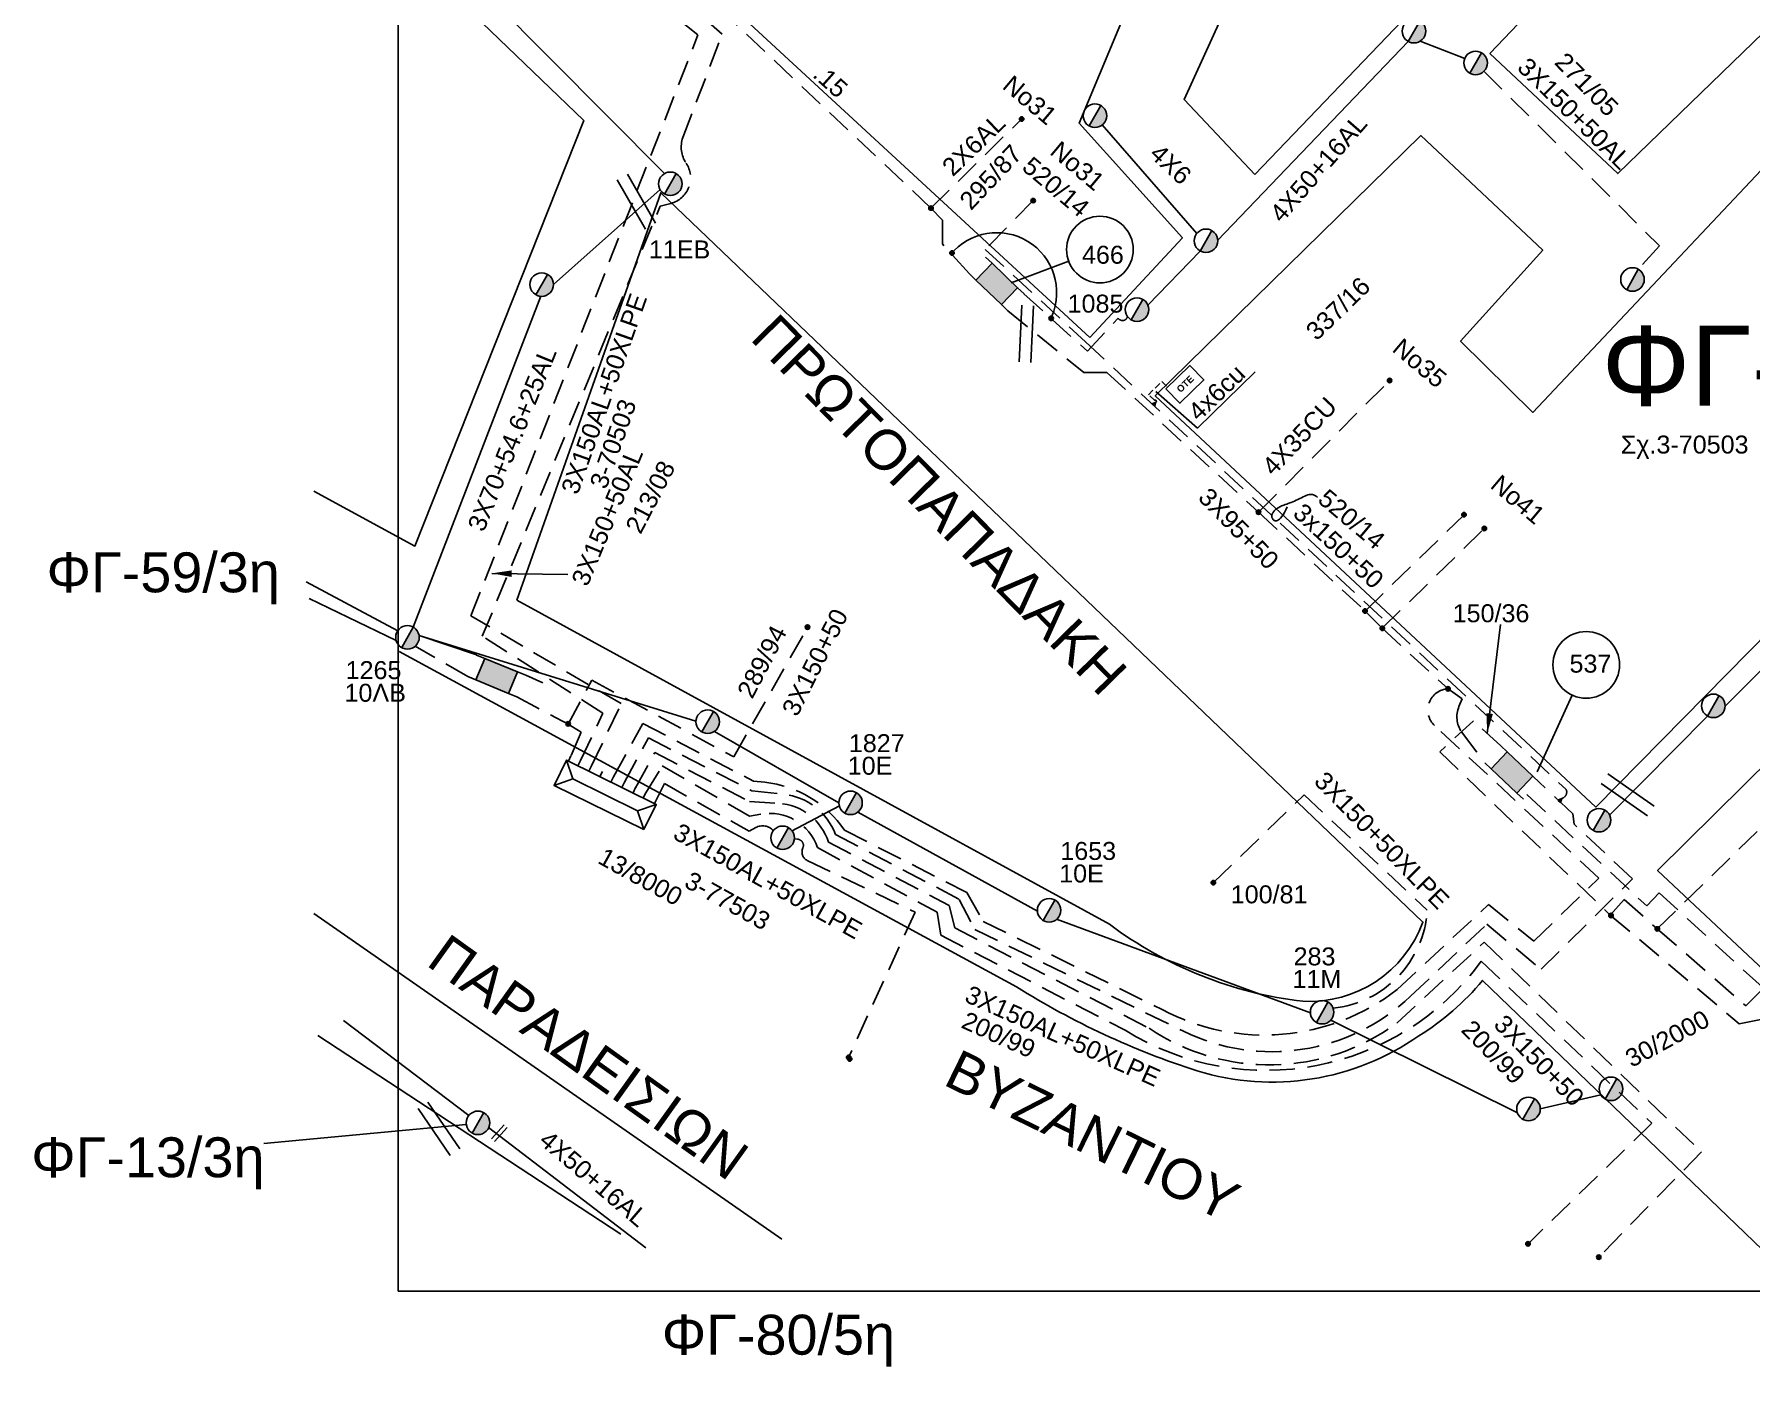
# Model space of a CAD drawing. Header units: millimetres. Extents: x 875 to 3140, y 727 to 1775.
# Drawn here: x 874.9 to 1046.9, y 742.5 to 876.1 of the extents above; entities that cross this region are included whole.
import ezdxf
from ezdxf.enums import TextEntityAlignment as Align

# ---------------------------------------------------------------- set-up
doc = ezdxf.new("R2010")
doc.units = ezdxf.units.MM
doc.linetypes.add('DASHED', pattern=[19.05, 12.7, -6.35])
for name, color, linetype in [('Link Box 4 Διευθύνσεων', 7, 'Continuous'), ('Pillar OTE', 7, 'Continuous'), ('Άγνωστα', 7, 'Continuous'), ('Γέφυρες Εναερίου Δικτύου', 7, 'Continuous'), ('Γυμνά εναέρια ΧΤ και ΦΟΠ (3Φ)   4x50+16AL', 7, 'Continuous'), ('Επιγραφές - Σχήματα', 7, 'Continuous'), ('Καλώδια ΧΤ   2x6AL', 7, 'DASHED'), ('Καλώδια ΧΤ   3x150+50AL', 7, 'DASHED'), ('Καλώδια ΧΤ   3x150+50AL XLPE', 7, 'DASHED'), ('Καλώδια ΧΤ   3x150AL+50CU', 7, 'DASHED'), ('Καλώδια ΧΤ   3x150AL+50XLPE', 7, 'DASHED'), ('Καλώδια ΧΤ   3x95+35CU', 7, 'DASHED'), ('Καλώδια ΧΤ   4x25CU', 7, 'DASHED'), ('Καλώδια ΧΤ   4x50+13', 7, 'Continuous'), ('Μηχανική τομή', 7, 'Continuous'), ('Στύλος ΦΜ', 7, 'Continuous'), ('Στύλος ΦΜ @ 1', 7, 'Continuous'), ('Συνδέσεις', 7, 'Continuous'), ('Συνεστραμμένα ΧΤ   3x70+54.6+25AL', 7, 'SYN_LINE'), ('Τομή', 7, 'Continuous'), ('Υποσταθμός πόλεως', 7, 'Continuous'), ('Υπόβαθρο ΔΕΗ', 7, 'Continuous'), ('Υπόγεια Καλώδια Δικτύου ΧΤ   .15', 7, 'DASHED'), ('Υπόγεια καλώδια Παροχών ΧΤ   .0225', 7, 'DASHED'), ('Υπόγεια καλώδια Παροχών ΧΤ   4x50AL', 7, 'DASHED'), ('Υπόγεια καλώδια Παροχών ΧΤ   4x6', 7, 'DASHED')]:
    doc.layers.add(name, color=color, linetype=linetype)
doc.styles.add('ar', font='arial.ttf')
doc.styles.get("Standard").update_dxf_attribs({"font": 'arial.ttf'})
doc.linetypes.add('SYN_LINE', pattern='A,0.5,-0.0001,["/\\/\\/\\/",Standard,S=0.1,R=0,X=0,Y=-0.05],-0.25', length=0.7501)
doc.dimstyles.new('ISO-25', dxfattribs={"dimtxt": 2.5, "dimasz": 2.5, "dimexe": 1.25, "dimexo": 0.625, "dimtad": 1, "dimtxsty": 'Standard', "dimcen": 2.5, "dimadec": 0, "dimazin": 0, "dimtfac": 1, "dimtmove": 0, "dimatfit": 3, "dimfxl": 1, "dimarcsym": 0})

# ---------------------------------------------------------------- blocks, each defined once
blk = doc.blocks.new('ΥΠΑΡΧΩΝ ΤΣΙΜΕΝΤΕΝΙΟΣ ΣΤΥΛΟΣ')
at = {"layer": 'Στύλος ΦΜ'}
blk.add_hatch(color=256, dxfattribs=at).paths.add_polyline_path([(-1.29, -2.28, 0.574793), (2.62, 0, 0.268822), (1.3, 2.27)])
blk.add_line((-1.29, -2.28), (1.3, 2.27), dxfattribs=at)
blk.add_circle((0, 0), 2.62, dxfattribs=at)
at = {"layer": 'Στύλος ΦΜ', "flags": 4}
for tag, p in [('ΑΡΙΘΜΟΣ', (-4.68, 8.05)), ('ΤΥΠΟΣ', (-4.91, 3.03))]:
    blk.add_attdef(tag, p, '', height=4, dxfattribs=at)
blk = doc.blocks.new('ΥΠΟΣΤΑΘΜΟΣ ΠΟΛΕΩΣ 9 ΑΝΑΧΩΡΗΣΕΩΝ')
at = {"layer": 'Υποσταθμός πόλεως', "ltscale": 40}
for p, q in [((-9.63, -2.82), (-9.63, -4)), ((-7.12, -2.82), (-7.12, -4)), ((-4.84, -2.82), (-4.84, -4)), ((-2.36, -2.82), (-2.36, -4)), ((0.09, -2.82), (0.09, -4)), ((2.55, -2.82), (2.55, -4)), ((5.02, -2.82), (5.02, -4)), ((7.48, -2.82), (7.48, -4)), ((9.61, -2.82), (9.61, -4))]:
    blk.add_line(p, q, dxfattribs=at)
blk.add_lwpolyline([(-10.02, 2.82), (10.02, 2.82), (10.02, -2.82), (-10.02, -2.82)], close=True, dxfattribs=at)
for points in [[(-7.21, 0), (-10.02, 2.82)], [(-10.02, -2.82), (-7.21, 0)], [(-7.21, 0), (7.21, 0)], [(7.21, 0), (10.02, 2.82)], [(10.02, -2.82), (7.21, 0)]]:
    blk.add_lwpolyline(points, dxfattribs=at)
at = {"layer": 'Υποσταθμός πόλεως', "linetype": 'SYN_LINE', "ltscale": 40, "flags": 1}
for tag, p in [('ΜΕΤΑΣΧΗΜΑΤΙΣΜΟΣ', (10.79, 1.71)), ('ΙΣΧΥΣ', (10.77, -1.08)), ('ΑΡΙΘΜΟΣ', (10.89, -3.8))]:
    blk.add_attdef(tag, p, '', height=1.8, dxfattribs=at)
blk = doc.blocks.new('LINK BOX 4 ΑΝΑΧΩΡΗΣΕΩΝ')
at = {"layer": 'Link Box 4 Διευθύνσεων', "ltscale": 40}
blk.add_hatch(color=256, dxfattribs=at).paths.add_polyline_path([(-3.54, 0), (-3.54, -4.67), (3.54, -4.67), (3.54, 0)])
for p, q in [((-3.54, 0), (-5.33, 0)), ((5.33, 0), (3.54, 0)), ((-3.54, -4.67), (-5.33, -4.67)), ((5.33, -4.67), (3.54, -4.67))]:
    blk.add_line(p, q, dxfattribs=at)
blk.add_lwpolyline([(-3.54, -4.67), (-3.54, 0), (3.54, 0), (3.54, -4.67)], close=True, dxfattribs=at)
blk = doc.blocks.new('ΤΟΜΗ')
at = {"layer": 'Τομή', "ltscale": 40}
for p, q in [((-5.68, 0), (5.68, 0)), ((5.68, -2.33), (-5.68, -2.33))]:
    blk.add_line(p, q, dxfattribs=at)
blk = doc.blocks.new('_ΣΥΝΔΕΣΗ')
at = {"layer": 'Συνδέσεις', "linetype": 'SYN_LINE', "ltscale": 40}
blk.add_hatch(color=256, dxfattribs=at).paths.add_polyline_path([(0.5, -0.01, 1), (-0.5, -0.01, 1)])
at = {"layer": 'Συνδέσεις'}
blk.add_circle((0, -0.01), 0.5, dxfattribs=at)
blk = doc.blocks.new('ΜΗΧΑΝΙΚΗ ΤΟΜΗ')
at = {"layer": 'Μηχανική τομή', "ltscale": 40}
for p, q in [((-1.89, 0.78), (1.89, 0.78)), ((1.89, 0), (-1.89, 0))]:
    blk.add_line(p, q, dxfattribs=at)
blk = doc.blocks.new('PILLAR ΟΤΕ')
at = {"layer": 'Pillar OTE', "ltscale": 40}
blk.add_lwpolyline([(-3.31, 2.02), (3.39, 2.02), (3.39, -1.99), (-3.31, -1.99)], close=True, dxfattribs=at)
at = {"layer": 'Pillar OTE', "insert": (-1.81, 0.71), "char_height": 1.3575, "width": 109.961, "attachment_point": 1}
blk.add_mtext('{\\fArial|b1|i0|c161|p34;OTE}', dxfattribs=at)

msp = doc.modelspace()

# ---------------------------------------------------------------- hatches: boundary and pattern name
at = {"layer": 'Pillar OTE', "ltscale": 40}
h = msp.add_hatch(color=256, dxfattribs=at)
h.dxf.hatch_style = 1
h.paths.add_polyline_path([(987.16, 838.79), (987.28, 839.19), (986.89, 839.03)])
h = msp.add_hatch(color=256, dxfattribs=at)
h.dxf.hatch_style = 1
h.paths.add_polyline_path([(1027.84, 799.1), (1027.96, 799.5), (1027.57, 799.33)])

# ---------------------------------------------------------------- linework, layer by layer
for points in [[(986.89, 839.03), (987.28, 839.19), (987.16, 838.79), (986.89, 839.03)], [(1027.57, 799.33), (1027.96, 799.5), (1027.84, 799.1), (1027.57, 799.33)]]:
    msp.add_lwpolyline(points, dxfattribs=at)
at = {"layer": 'Άγνωστα'}
msp.add_lwpolyline([(1000.44, 828.72), (1000.3, 828.41), (1000.17, 828.14), (1000.04, 827.92), (999.91, 827.74), (999.78, 827.59), (999.67, 827.48), (999.56, 827.4), (999.46, 827.35), (999.37, 827.32), (999.29, 827.31), (999.22, 827.31), (999.16, 827.33), (999.11, 827.36), (999.07, 827.4), (999.03, 827.44), (999, 827.49), (998.97, 827.53), (998.95, 827.57), (998.93, 827.62), (998.91, 827.66), (998.9, 827.7), (998.9, 827.74), (998.9, 827.78), (998.9, 827.82), (998.9, 827.86), (998.91, 827.9), (998.92, 827.95), (998.93, 827.99), (998.95, 828.03), (998.97, 828.07), (999, 828.12), (999.02, 828.16), (999.05, 828.21), (999.09, 828.25), (999.13, 828.3), (999.17, 828.35), (999.21, 828.39), (999.26, 828.44), (999.32, 828.49), (999.38, 828.53), (999.45, 828.58), (999.52, 828.62), (999.6, 828.66), (999.69, 828.71), (999.78, 828.75), (999.88, 828.8), (999.99, 828.84), (1000.11, 828.89), (1000.25, 828.94), (1000.39, 828.99), (1000.53, 829.04), (1000.69, 829.1), (1000.85, 829.16), (1001.01, 829.22), (1001.18, 829.29), (1001.35, 829.37), (1001.52, 829.46), (1001.7, 829.54), (1001.86, 829.63), (1002.03, 829.72), (1002.19, 829.79), (1002.34, 829.86), (1002.49, 829.91), (1002.63, 829.95), (1002.75, 829.96), (1002.87, 829.96), (1002.97, 829.94), (1003.07, 829.92), (1003.15, 829.88), (1003.22, 829.84), (1003.29, 829.81), (1003.34, 829.77), (1003.37, 829.75), (1003.4, 829.73), (1003.42, 829.71), (1003.44, 829.7), (1003.45, 829.7), (1003.45, 829.69), (1003.45, 829.69), (1003.45, 829.69)], dxfattribs=at)
at = {"layer": 'Γέφυρες Εναερίου Δικτύου', "color": 173, "linetype": 'DASHED', "ltscale": 0.2}
for points in [[(929.62, 803.3), (931.87, 808.04), (919.78, 815.76), (937.6, 858.85), (938.67, 859.13, 0.516166), (940.2, 863.16, -0.235969), (939.87, 865.72), (943.82, 876.09), (931.94, 886.53)], [(974.06, 850.06), (980.42, 844.3), (980.42, 844.3), (983.49, 847.62, 0.654271), (984.44, 847.78)]]:
    msp.add_lwpolyline(points, format="xyb", dxfattribs=at)
at = {"layer": 'Γέφυρες Εναερίου Δικτύου', "color": 62, "linetype": 'DASHED', "ltscale": 0.2}
for points in [[(997.57, 828.19), (1010.7, 841.38)], [(1008.24, 818.27), (1018.16, 827.93)], [(1009.96, 816.54), (1020.19, 826.55)]]:
    msp.add_lwpolyline(points, dxfattribs=at)
at = {"layer": 'Γέφυρες Εναερίου Δικτύου', "color": 6}
for points in [[(911.31, 816.3), (902.13, 821.21)], [(911.14, 815.31), (902.42, 819.52)]]:
    msp.add_lwpolyline(points, dxfattribs=at)
at = {"layer": 'Γέφυρες Εναερίου Δικτύου', "color": 5}
for points in [[(919.21, 813.87), (913.44, 815.82)], [(924.14, 811.84), (925.84, 811.07)]]:
    msp.add_lwpolyline(points, dxfattribs=at)
at = {"layer": 'Γέφυρες Εναερίου Δικτύου', "color": 151, "ltscale": 0.2}
for points in [[(941.19, 807.24), (913.44, 815.82)], [(955.5, 799.04), (943.04, 806.21)], [(975.4, 788.21), (957.4, 798.12)], [(1002.76, 778.02), (977.33, 787.38)], [(1023.52, 767.97), (1004.82, 777.28)], [(1031.87, 769.79), (1025.8, 768.37)]]:
    msp.add_lwpolyline(points, dxfattribs=at)
at = {"layer": 'Γέφυρες Εναερίου Δικτύου', "color": 30, "linetype": 'DASHED', "ltscale": 0.2}
for points in [[(928.37, 806.94), (930.74, 811.35), (944.97, 803.66), (952.36, 816.62)], [(923.25, 809.68), (928.37, 806.94), (929.69, 806.14), (928.66, 803.77)]]:
    msp.add_lwpolyline(points, dxfattribs=at)
at = {"layer": 'Γέφυρες Εναερίου Δικτύου', "color": 6, "linetype": 'DASHED', "ltscale": 0.2}
msp.add_lwpolyline([(918.32, 811.71), (913.06, 814.75)], dxfattribs=at)
at = {"layer": 'Γέφυρες Εναερίου Δικτύου', "color": 1, "linetype": 'DASHED', "ltscale": 0.2}
for points in [[(1021.84, 804.75), (1019.12, 807.28), (1015.72, 804.15), (1032.82, 787.8), (1034.21, 789.37), (1037.53, 786.42), (1046.39, 778.72)], [(1037.53, 786.42), (1047.79, 796.43)], [(1032.82, 787.8), (1045.74, 776.92), (1049.12, 777.56), (1076.89, 751.19)]]:
    msp.add_lwpolyline(points, dxfattribs=at)
at = {"layer": 'Γέφυρες Εναερίου Δικτύου', "color": 2, "linetype": 'DASHED', "ltscale": 0.2}
msp.add_lwpolyline([(1024.46, 799.88), (1036.47, 788.72), (1037.7, 790.03), (1053.21, 775.88), (1061.2, 768.06), (1070.4, 759.4), (1086.6, 744.53)], dxfattribs=at)
at = {"layer": 'Γέφυρες Εναερίου Δικτύου', "color": 151, "linetype": 'SYN_LINE', "ltscale": 6}
msp.add_lwpolyline([(950.75, 796.2), (955.56, 798.75)], dxfattribs=at)
at = {"layer": 'Γέφυρες Εναερίου Δικτύου', "color": 151, "linetype": 'DASHED', "ltscale": 0.2}
msp.add_lwpolyline([(951.04, 795.43), (951.36, 795.41, -0.527604), (951.9, 794.53, 0.400258), (952.34, 793.28), (963.15, 788.09), (956.48, 773.54)], format="xyb", dxfattribs=at)
at = {"layer": 'Γυμνά εναέρια ΧΤ και ΦΟΠ (3Φ)   4x50+16AL', "color": 30, "ltscale": 0.2}
for points in [[(993.47, 855.41), (1012.56, 875.35)], [(986.48, 848.93), (991.72, 854.35)]]:
    msp.add_lwpolyline(points, dxfattribs=at)
at = {"layer": 'Γυμνά εναέρια ΧΤ και ΦΟΠ (3Φ)   4x50+16AL', "color": 30, "linetype": 'SYN_LINE', "ltscale": 5}
msp.add_lwpolyline([(1013.78, 875.39), (1018.23, 873.64)], dxfattribs=at)
at = {"layer": 'Γυμνά εναέρια ΧΤ και ΦΟΠ (3Φ)   4x50+16AL', "color": 173}
for points in [[(918.42, 767.72), (905.88, 777.25)], [(920.41, 766.5), (936.16, 754.47)]]:
    msp.add_lwpolyline(points, dxfattribs=at)
at = {"layer": 'Γυμνά εναέρια ΧΤ και ΦΟΠ (3Φ)   4x50+16AL', "color": 1}
msp.add_lwpolyline([(918.17, 766.8), (897.87, 764.92)], dxfattribs=at)
at = {"layer": 'Επιγραφές - Σχήματα', "ltscale": 20}
for p, q in [((972.77, 851.18), (978.55, 853.34)), ((1025.48, 802.16), (1029.01, 809.85))]:
    msp.add_line(p, q, dxfattribs=at)
at = {"layer": 'Επιγραφές - Σχήματα'}
msp.add_lwpolyline([(2909.53, 1755.34), (2909.49, 750.1), (911.34, 750.1), (911.34, 1763.72)], dxfattribs=at)
at = {"layer": 'Επιγραφές - Σχήματα', "ltscale": 20}
for centre in [(981.67, 854.5), (1030.4, 812.88)]:
    msp.add_circle(centre, 3.34, dxfattribs=at)
msp.add_arc((971.34, 850.19), 6, 336.7425, 140.5359, dxfattribs=at)
at = {"layer": 'Καλώδια ΧΤ   2x6AL', "color": 173, "linetype": 'DASHED', "ltscale": 0.2}
msp.add_lwpolyline([(964.74, 858.66), (973.83, 867.59)], dxfattribs=at)
at = {"layer": 'Καλώδια ΧΤ   3x150+50AL', "color": 2, "linetype": 'DASHED', "ltscale": 0.2}
msp.add_lwpolyline([(930.72, 802.75), (933.69, 808.99), (918.64, 817.79), (941.39, 876.01), (934.25, 881.72), (931.46, 881.82), (920.73, 890.73), (920.31, 895.6), (906.87, 908.54), (919.7, 923.01)], dxfattribs=at)
at = {"layer": 'Καλώδια ΧΤ   3x150+50AL', "color": 30, "ltscale": 0.2}
msp.add_lwpolyline([(1020.14, 872.36), (1037.74, 854.88), (1035.63, 852.52)], dxfattribs=at)
at = {"layer": 'Καλώδια ΧΤ   3x150+50AL XLPE', "color": 151, "ltscale": 0.2}
msp.add_lwpolyline([(993.02, 791.04), (1002.14, 799.86), (1014.48, 788.28, -0.36655), (1005.05, 778.48, -1.166164)], format="xyb", dxfattribs=at)
at = {"layer": 'Καλώδια ΧΤ   3x150AL+50CU', "color": 5, "linetype": 'DASHED', "ltscale": 0.2}
msp.add_lwpolyline([(974.98, 859.41), (970.17, 854.51), (980.23, 845.24), (1028.39, 800.39, -0.469764), (1027.96, 799.5)], format="xyb", dxfattribs=at)
at = {"layer": 'Καλώδια ΧΤ   3x150AL+50XLPE', "color": 62, "ltscale": 0.2}
msp.add_lwpolyline([(932.93, 801.66), (935.88, 806.99), (946.96, 801.23), (948.1, 801.11, -0.220939), (956.06, 796.32), (968.34, 790.05), (969.97, 787.17), (987.9, 778.34, 0.296165), (1011.47, 780.35), (1020.61, 788.85), (1025.16, 785.2), (1031.67, 791.51), (1015.21, 806.79, -0.662812), (1016.56, 810.48), (1017.98, 809.46), (1017.65, 808.69, 0.255401), (1017.91, 806.17), (1020.19, 803.12)], format="xyb", dxfattribs=at)
at = {"layer": 'Καλώδια ΧΤ   3x150AL+50XLPE', "color": 5, "ltscale": 0.2}
msp.add_lwpolyline([(934.03, 801.12), (936.42, 805.57), (946.79, 800.26), (949.99, 799.91, -0.284711), (955.16, 795.89), (967.58, 789.38), (969.13, 786.36), (990.03, 776.16, 0.313318), (1012.81, 779.68), (1020.44, 786.89), (1025.88, 782.37), (1035.03, 791.42), (1029.18, 796.92), (1029.07, 797.96), (1029.07, 797.96), (1025.72, 801.1)], format="xyb", dxfattribs=at)
at = {"layer": 'Καλώδια ΧΤ   3x150AL+50XLPE', "color": 27, "ltscale": 0.2}
msp.add_lwpolyline([(935.14, 800.57), (937.06, 804.08), (946.55, 799.19), (949.48, 799, -0.307488), (954.47, 795.11), (966.58, 788.75), (967.12, 786.51), (986.6, 776.47, 0.316181), (1011.41, 776.96), (1020.18, 785.09), (1041.95, 764.06), (1031.66, 753.52)], format="xyb", dxfattribs=at)
at = {"layer": 'Καλώδια ΧΤ   3x150AL+50XLPE', "color": 1, "ltscale": 0.2}
for points in [[(936.16, 800.07), (937.8, 802.75), (946.56, 797.71), (947.69, 797.91, -0.371232), (953.38, 794.56), (965.35, 788.09), (965.72, 785.8), (984.19, 776.26)], [(984.19, 776.26, 0.391341), (1019.89, 783.17)]]:
    msp.add_lwpolyline(points, format="xyb", dxfattribs=at)
at = {"layer": 'Καλώδια ΧΤ   3x150AL+50XLPE', "color": 151, "ltscale": 0.2}
msp.add_lwpolyline([(937.29, 799.51), (938.04, 800.98), (946.52, 796.2), (947.18, 796.57, -0.354541), (948.93, 796.26, 0.45628)], format="xyb", dxfattribs=at)
at = {"layer": 'Καλώδια ΧΤ   3x150AL+50XLPE', "color": 1, "ltscale": 0.2}
msp.add_lwpolyline([(1019.89, 783.17), (1036.98, 766.95), (1024.57, 754.86)], dxfattribs=at)
at = {"layer": 'Καλώδια ΧΤ   3x95+35CU', "color": 62, "ltscale": 0.2}
msp.add_lwpolyline([(972.45, 848.37), (980.05, 842.19), (982.35, 842.19), (997.57, 828.19), (1008.24, 818.27), (1009.96, 816.54), (1016.56, 810.48)], dxfattribs=at)
at = {"layer": 'Καλώδια ΧΤ   4x50+13', "color": 85, "ltscale": 0.2}
msp.add_lwpolyline([(938.04, 862.12), (915.08, 885.23)], dxfattribs=at)
at = {"layer": 'Συνεστραμμένα ΧΤ   3x70+54.6+25AL', "color": 6, "ltscale": 20}
for p, q in [((926.91, 851), (937.6, 860.51)), ((912.86, 816.65), (925.64, 849.82))]:
    msp.add_line(p, q, dxfattribs=at)
at = {"layer": 'Συνεστραμμένα ΧΤ   3x70+54.6+25AL', "color": 2, "ltscale": 20}
msp.add_lwpolyline([(1044.32, 808.73), (1059.58, 823.98)], dxfattribs=at)
at = {"layer": 'Συνεστραμμένα ΧΤ   3x70+54.6+25AL', "color": 2, "ltscale": 15}
msp.add_lwpolyline([(1032.74, 797.83), (1042.57, 807.75)], dxfattribs=at)
at = {"layer": 'Υπόβαθρο ΔΕΗ'}
for points in [[(980.65, 845.69), (989.93, 855.68), (979.59, 867.16), (1001.17, 918.83), (968.01, 931.03), (946.15, 877.51)], [(997.21, 862.03), (1028.25, 894.47), (1012.14, 908.93), (1007.8, 908.31), (990.11, 869.55)], [(1020.73, 874.14), (1034.88, 888.99), (1049.21, 877.24), (1033.56, 862.12)], [(1081.76, 849.8), (1031.36, 798.63), (987.21, 839.84), (1013.84, 865.92), (1026.04, 854.43), (1017.82, 845.33), (1025.07, 838.17), (1056.11, 871.14)]]:
    msp.add_lwpolyline(points, close=True, dxfattribs=at)
for points in [[(904.5, 891.92), (929.95, 867.43), (913.02, 824.78), (902.9, 830.28)], [(1078.06, 754.28), (1037.56, 792.28), (1089.48, 843.62), (1170.6, 774.63), (1156.98, 753.15)], [(991.44, 836.61), (997.23, 842.26)], [(902.89, 787.96), (949.78, 755.33)], [(933.65, 755.83), (903.3, 775.75)]]:
    msp.add_lwpolyline(points, dxfattribs=at)
for points in [[(923.25, 819.35), (982.63, 786.88, 0.132316), (1002.02, 779.16, 0.329647), (1014.04, 787.1), (963.1, 835.86), (937.66, 860.19), (923.25, 819.35)], [(911.45, 814.22), (973.3, 780.61, 0.062053), (991.42, 772.19, 0.23102), (1013.63, 775.7, 0.080353), (1020.02, 781.25), (1048.07, 754.26)]]:
    msp.add_lwpolyline(points, format="xyb", dxfattribs=at)
at = {"layer": 'Υπόγεια Καλώδια Δικτύου ΧΤ   .15', "color": 173, "ltscale": 0.2}
msp.add_lwpolyline([(968.6, 852.06), (965.88, 855.06), (965.88, 857.46), (964.74, 858.66), (944.67, 877.57), (946.08, 880.02), (941.23, 884.31), (939.25, 881.66), (935.13, 885.14), (932.89, 883.22), (926.49, 888.73), (924.68, 890.88, -1.016004), (926.29, 892.19), (928.08, 890.21)], format="xyb", dxfattribs=at)
at = {"layer": 'Υπόγεια καλώδια Παροχών ΧΤ   .0225', "color": 1, "linetype": 'DASHED', "ltscale": 0.2}
msp.add_lwpolyline([(1046.39, 778.72), (1056.07, 788.28)], dxfattribs=at)
at = {"layer": 'Υπόγεια καλώδια Παροχών ΧΤ   4x6', "color": 30, "linetype": 'Continuous', "ltscale": 0.2}
msp.add_lwpolyline([(991.37, 856.11), (981.9, 866.99)], dxfattribs=at)
at = {"layer": 'Υπόγεια καλώδια Παροχών ΧΤ   4x6', "color": 5, "linetype": 'DASHED', "ltscale": 0.05}
msp.add_lwpolyline([(987.28, 839.19, 0.981573), (987.13, 839.39), (986.53, 839.95), (987.89, 841.28), (988.44, 840.71)], format="xyb", dxfattribs=at)

# ---------------------------------------------------------------- block references
at = {"layer": 'Link Box 4 Διευθύνσεων'}
for p, xscale, yscale, zscale, rotation in [((972.14, 851.9), 0.5000000000000318, 0.5000000000000318, 0.5000000000000318, 316.297901988196), ((921.67, 812.85), 0.4999999999999948, 0.4999999999999948, 0.4999999999999948, 337.5872026113763), ((1023.78, 802.93), 0.5000000000000039, 0.5000000000000039, 0.5000000000000039, 316.5784751114709)]:
    msp.add_blockref('LINK BOX 4 ΑΝΑΧΩΡΗΣΕΩΝ', p, dxfattribs=dict(at, xscale=xscale, yscale=yscale, zscale=zscale, rotation=rotation))
at = {"layer": 'Pillar OTE', "xscale": 0.5, "yscale": 0.5, "zscale": 0.5, "rotation": 43.99999999999999}
msp.add_blockref('PILLAR ΟΤΕ', (990.18, 840.97), dxfattribs=at)
at = {"layer": 'Μηχανική τομή', "xscale": 0.4999999999999646, "yscale": 0.4999999999999646, "zscale": 0.4999999999999646, "rotation": 228.4285895848932}
msp.add_blockref('ΜΗΧΑΝΙΚΗ ΤΟΜΗ', (921.34, 766.07), dxfattribs=at)
at = {"layer": 'Στύλος ΦΜ @ 1', "ltscale": 40}
ref = msp.add_blockref('ΥΠΑΡΧΩΝ ΤΣΙΜΕΝΤΕΝΙΟΣ ΣΤΥΛΟΣ', (1013.14, 876.38), dxfattribs=dict(at, xscale=0.4499999999998181, yscale=0.4499999999998181, zscale=0.4499999999998181))
ref.add_attrib('ΤΥΠΟΣ', '1869', (1006.62, 879.18), dxfattribs={"layer": 'Στύλος ΦΜ', "height": 1.8, "flags": 4})
at = {"layer": 'Στύλος ΦΜ @ 1', "ltscale": 40, "xscale": 0.4499999999998181, "yscale": 0.4499999999998181, "zscale": 0.4499999999998181}
for p in [(1019.32, 873.2), (981.17, 867.91), (992.3, 855.38), (925.73, 850.99), (1035.04, 851.5), (1043.15, 808.77), (942.37, 807.18), (1031.68, 797.31), (949.87, 795.55), (1032.88, 770.39), (1024.62, 768.37), (919.34, 766.98)]:
    msp.add_blockref('ΥΠΑΡΧΩΝ ΤΣΙΜΕΝΤΕΝΙΟΣ ΣΤΥΛΟΣ', p, dxfattribs=at)
at = {"layer": 'Στύλος ΦΜ @ 1', "ltscale": 40}
ref = msp.add_blockref('ΥΠΑΡΧΩΝ ΤΣΙΜΕΝΤΕΝΙΟΣ ΣΤΥΛΟΣ', (938.62, 861.09), dxfattribs=dict(at, xscale=0.4499999999998181, yscale=0.4499999999998181, zscale=0.4499999999998181))
ref.add_attrib('ΤΥΠΟΣ', '11ΕΒ', (936.47, 853.61), dxfattribs={"layer": 'Στύλος ΦΜ', "height": 1.8, "flags": 4})
ref = msp.add_blockref('ΥΠΑΡΧΩΝ ΤΣΙΜΕΝΤΕΝΙΟΣ ΣΤΥΛΟΣ', (985.39, 848.48), dxfattribs=dict(at, xscale=0.4499999999998181, yscale=0.4499999999998181, zscale=0.4499999999998181))
ref.add_attrib('ΤΥΠΟΣ', '1085', (978.43, 848.18), dxfattribs={"layer": 'Στύλος ΦΜ', "height": 1.8, "flags": 4})
ref = msp.add_blockref('ΥΠΑΡΧΩΝ ΤΣΙΜΕΝΤΕΝΙΟΣ ΣΤΥΛΟΣ', (912.28, 815.63), dxfattribs=dict(at, xscale=0.4499999999998181, yscale=0.4499999999998181, zscale=0.4499999999998181))
ref.add_attrib('ΤΥΠΟΣ', '10ΛB', (905.97, 809.18), dxfattribs={"layer": 'Στύλος ΦΜ', "height": 1.8, "flags": 4})
ref.add_attrib('ΑΡΙΘΜΟΣ', '1265', (906.08, 811.45), dxfattribs={"layer": 'Στύλος ΦΜ', "height": 1.8, "flags": 4})
ref = msp.add_blockref('ΥΠΑΡΧΩΝ ΤΣΙΜΕΝΤΕΝΙΟΣ ΣΤΥΛΟΣ', (956.68, 799.05), dxfattribs=dict(at, xscale=0.4499999999998181, yscale=0.4499999999998181, zscale=0.4499999999998181))
ref.add_attrib('ΤΥΠΟΣ', '10E', (956.4, 801.87), dxfattribs={"layer": 'Στύλος ΦΜ', "height": 1.8, "flags": 4})
ref.add_attrib('ΑΡΙΘΜΟΣ', '1827', (956.51, 804.13), dxfattribs={"layer": 'Στύλος ΦΜ', "height": 1.8, "flags": 4})
ref = msp.add_blockref('ΥΠΑΡΧΩΝ ΤΣΙΜΕΝΤΕΝΙΟΣ ΣΤΥΛΟΣ', (976.58, 788.28), dxfattribs=dict(at, xscale=0.4499999999998181, yscale=0.4499999999998181, zscale=0.4499999999998181))
ref.add_attrib('ΤΥΠΟΣ', '10E', (977.59, 791.07), dxfattribs={"layer": 'Στύλος ΦΜ', "height": 1.8, "flags": 4})
ref.add_attrib('ΑΡΙΘΜΟΣ', '1653', (977.7, 793.33), dxfattribs={"layer": 'Στύλος ΦΜ', "height": 1.8, "flags": 4})
ref = msp.add_blockref('ΥΠΑΡΧΩΝ ΤΣΙΜΕΝΤΕΝΙΟΣ ΣΤΥΛΟΣ', (1003.94, 778.07), dxfattribs=dict(at, xscale=0.4499999999998181, yscale=0.4499999999998181, zscale=0.4499999999998181))
ref.add_attrib('ΤΥΠΟΣ', '11M', (1000.97, 780.49), dxfattribs={"layer": 'Στύλος ΦΜ', "height": 1.8, "flags": 4})
ref.add_attrib('ΑΡΙΘΜΟΣ', '283', (1001.08, 782.76), dxfattribs={"layer": 'Στύλος ΦΜ', "height": 1.8, "flags": 4})
at = {"layer": 'Συνδέσεις', "xscale": 0.4500000000000455, "yscale": 0.4500000000000455, "zscale": 0.4500000000000455}
for p in [(973.83, 867.59), (964.74, 858.66), (974.98, 859.41), (966.85, 854.16), (976.79, 847.61), (1010.7, 841.38), (997.57, 828.19), (1018.16, 827.94), (1020.19, 826.55), (1008.24, 818.28), (952.37, 816.66), (1009.97, 816.55), (1016.56, 810.48), (928.38, 806.98), (993.03, 791.05), (1032.89, 787.76), (1037.53, 786.42), (956.49, 773.55), (956.59, 773.38), (1024.57, 754.86), (1031.66, 753.53)]:
    msp.add_blockref('_ΣΥΝΔΕΣΗ', p, dxfattribs=at)
at = {"layer": 'Τομή'}
for p, xscale, yscale, zscale, rotation in [((935.73, 859.6), 0.5000000000001712, 0.5000000000001712, 0.5000000000001712, 299.7834596958722), ((974.87, 846.03), 0.5000000000001841, 0.5000000000001841, 0.5000000000001841, 267.3348198415197), ((1034.23, 799.38), 0.5000000000000804, 0.5000000000000804, 0.5000000000000804, 145.1479739485798), ((915.93, 766.72), 0.5000000000002093, 0.5000000000002093, 0.5000000000002093, 304.3307757371721)]:
    msp.add_blockref('ΤΟΜΗ', p, dxfattribs=dict(at, xscale=xscale, yscale=yscale, zscale=zscale, rotation=rotation))
at = {"layer": 'Υποσταθμός πόλεως', "xscale": 0.4999999999998921, "yscale": 0.4999999999998921, "zscale": 0.4999999999998921, "rotation": 153.7403646587931}
msp.add_blockref('ΥΠΟΣΤΑΘΜΟΣ ΠΟΛΕΩΣ 9 ΑΝΑΧΩΡΗΣΕΩΝ', (932.09, 799.85), dxfattribs=at)

# ---------------------------------------------------------------- texts
at = {"layer": 'Γυμνά εναέρια ΧΤ και ΦΟΠ (3Φ)   4x50+16AL', "ltscale": 0.2}
for rotation, p in [(48.9101, (1003.56, 862.65)), (319.5324, (930.95, 761.39))]:
    msp.add_text('4X50+16AL', height=1.8, rotation=rotation, dxfattribs=at).set_placement(p, align=Align.MIDDLE)
at = {"layer": 'Επιγραφές - Σχήματα', "ltscale": 20, "width": 19.3816, "attachment_point": 1, "style": 'ar'}
for s, insert, char_height, rotation in [('271/05', (1028.4, 874.42), 1.8, 314.6972), ('Νο31', (972.94, 872.1), 1.8, 319.9552), ('Νο31', (977.7, 865.51), 1.8, 319.9552), ('295/87', (967.44, 859.58), 1.8, 46.7438), ('520/14', (974.9, 863.95), 1.8, 319.9552), ('ΠΡΩΤΟΠΑΠΑΔΑΚΗ', (949.35, 848.34), 4, 314.4522), ('Νο35', (1012, 845.75), 1.8, 319.9552), ('3-70503', (930.49, 830.98), 1.8, 70.5771), ('213/08', (934.04, 826.71), 1.8, 62.5613), ('Νο41', (1021.84, 832.08), 1.8, 319.9552), ('520/14', (1004.54, 830.64), 1.8, 319.9552), ('289/94', (945.23, 810.2), 1.8, 62.5613), ('13/8000', (932.1, 794.65), 1.8, 330.9587), ('3-77503', (940.76, 792.27), 1.8, 330.9587), ('ΠΑΡΑΔΕΙΣΙΩΝ', (916.36, 786.1), 4, 324.4012), ('200/99', (968.39, 778.21), 1.8, 335.8164), ('30/2000', (1034.1, 774.06), 1.8, 28.3774), ('200/99', (1019.06, 777.46), 1.8, 314.2455), ('ΒΥΖΑΝΤΙΟΥ', (967.59, 774.46), 4, 333.9518)]:
    msp.add_mtext(s, dxfattribs=dict(at, insert=insert, char_height=char_height, rotation=rotation))
at = {"layer": 'Επιγραφές - Σχήματα', "ltscale": 20, "attachment_point": 1, "style": 'ar'}
for s, insert, char_height, width in [('466', (979.87, 854.88), 1.8, 5.3731), ('ΦΓ-76', (1031.93, 846.85), 8, 19.3816), ('Σχ.3-70503', (1033.87, 835.86), 1.8, 19.3816), ('ΦΓ-59/3η', (876.11, 824.15), 4, 19.3816), ('150/36', (1017.02, 818.95), 1.8, 19.3816), ('537', (1028.73, 813.9), 1.8, 5.3731), ('100/81', (994.78, 790.78), 1.8, 19.3816), ('ΦΓ-13/3η', (874.57, 765.53), 4, 19.3816), ('ΦΓ-80/5η', (937.76, 747.75), 4, 19.3816)]:
    msp.add_mtext(s, dxfattribs=dict(at, insert=insert, char_height=char_height, width=width))
at = {"layer": 'Καλώδια ΧΤ   2x6AL', "ltscale": 0.2}
msp.add_text('2X6AL', height=1.8, rotation=44.1794, dxfattribs=at).set_placement((969.01, 865.01), align=Align.MIDDLE)
at = {"layer": 'Καλώδια ΧΤ   3x150+50AL', "ltscale": 0.2}
for s, rotation, p in [('3X150+50AL', 315.5231, (1029.22, 868.14)), ('3X150+50AL', 67.3625, (932.29, 827.72)), ('3X150+50', 63.3363, (953.11, 813.14))]:
    msp.add_text(s, height=1.8, rotation=rotation, dxfattribs=at).set_placement(p, align=Align.MIDDLE)
at = {"layer": 'Καλώδια ΧΤ   3x150+50AL', "ltscale": 20, "insert": (1022.31, 777.99), "char_height": 1.8, "width": 19.3816, "attachment_point": 1, "rotation": 314.2455, "style": 'ar'}
msp.add_mtext('3Χ150+50', dxfattribs=at)
at = {"layer": 'Καλώδια ΧΤ   3x150+50AL XLPE', "ltscale": 20, "char_height": 1.8, "width": 19.3816, "attachment_point": 1, "rotation": 314.2455, "style": 'ar'}
for s, insert in [('3Χ95+50', (992.69, 830.8)), ('3Χ150+50XLPE', (1004.31, 802.36))]:
    msp.add_mtext(s, dxfattribs=dict(at, insert=insert))
at = {"layer": 'Καλώδια ΧΤ   3x150AL+50XLPE', "ltscale": 0.2}
for s, rotation, p in [('3x150+50', 317.2818, (1005.59, 824.8)), ('3X150AL+50XLPE', 335.7909, (977.95, 775.69))]:
    msp.add_text(s, height=1.8, rotation=rotation, dxfattribs=at).set_placement(p, align=Align.MIDDLE)
at = {"layer": 'Καλώδια ΧΤ   3x150AL+50XLPE', "ltscale": 20, "char_height": 1.8, "width": 19.3816, "attachment_point": 1, "style": 'ar'}
for insert, rotation in [((927.63, 830.43), 70.5771), ((939.64, 797.11), 330.9587)]:
    msp.add_mtext('3Χ150AL+50XLPE', dxfattribs=dict(at, insert=insert, rotation=rotation))
at = {"layer": 'Καλώδια ΧΤ   4x25CU', "ltscale": 0.2}
msp.add_text('4X35CU', height=1.8, rotation=46.8031, dxfattribs=at).set_placement((1001.66, 835.81), align=Align.MIDDLE)
at = {"layer": 'Συνεστραμμένα ΧΤ   3x70+54.6+25AL', "ltscale": 20}
msp.add_text('3X70+54.6+25AL', height=1.8, rotation=67.9393, dxfattribs=at).set_placement((922.76, 835.51), align=Align.MIDDLE)
at = {"layer": 'Υπόγεια Καλώδια Δικτύου ΧΤ   .15', "ltscale": 0.2}
msp.add_text('.15', height=1.8, rotation=318.2243, dxfattribs=at).set_placement((954.67, 871.38), align=Align.MIDDLE)
at = {"layer": 'Υπόγεια καλώδια Παροχών ΧΤ   4x50AL', "color": 7, "ltscale": 0.2}
note = msp.add_mtext_dynamic_manual_height_columns('337/16\\P', width=1.8, gutter_width=12.5, heights=[0.118, 0], dxfattribs=dict(at, insert=(991.85, 836.64), char_height=1.8, attachment_point=1, rotation=44))
at = {"layer": 'Υπόγεια καλώδια Παροχών ΧΤ   4x50AL', "color": 7, "ltscale": 0.2, "insert": (990.32, 838.49), "char_height": 1.8, "attachment_point": 1, "rotation": 44}
msp.add_mtext_dynamic_manual_height_columns('4x6cu', width=1.8, gutter_width=12.5, heights=[0.118], dxfattribs=at)
at = {"layer": 'Υπόγεια καλώδια Παροχών ΧΤ   4x6', "ltscale": 0.2}
msp.add_text('4X6', height=1.8, rotation=316.7605, dxfattribs=at).set_placement((988.77, 863.05), align=Align.MIDDLE)

# ---------------------------------------------------------------- leaders
at = {"layer": 'Επιγραφές - Σχήματα', "ltscale": 40}
for points, override in [([(987.27, 840.28), (991.44, 836.61)], {"dimasz": 0.5, "dimtad": 0}), ([(920.72, 822.05), (928.36, 821.92)], {"dimasz": 2, "dimtad": 0}), ([(1020.48, 806.01), (1021.83, 816.93)], {"dimasz": 2, "dimtad": 0})]:
    msp.add_leader(points, dimstyle='ISO-25', override=override, dxfattribs=at)

doc.saveas('drawing.dxf')
